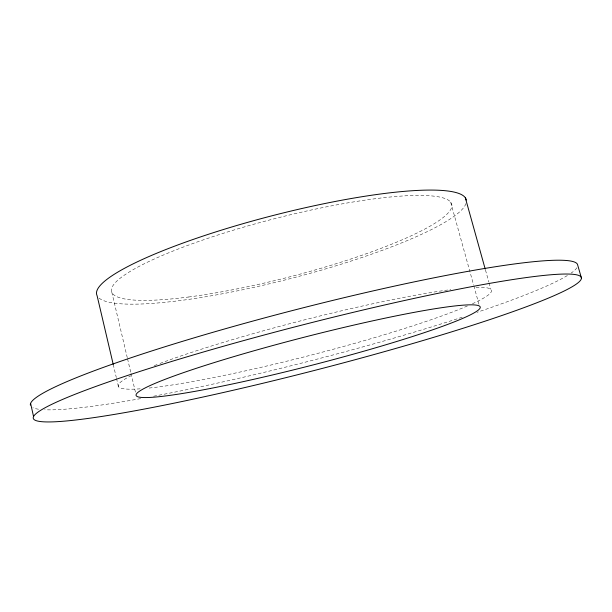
<?xml version="1.0" encoding="UTF-8"?>
<svg xmlns="http://www.w3.org/2000/svg" width="612" height="612" viewBox="0 0 612 612"><rect width="100%" height="100%" fill="white"/><g stroke="black" fill="none" stroke-linecap="round" stroke-linejoin="round"><path stroke-width="0.46" stroke-dasharray="3.06 2.29" d="M485.5 270.091L488.82 282.002M489.072 282.912L490.862 289.323M450.646 202.121L473.589 284.924M473.841 285.85L478.944 304.248M111.797 292.199L127.311 357.806M127.533 358.731L130.807 372.586M131.029 373.511L135.619 392.919M113.235 364.454L116.295 377.474M116.517 378.4L118.476 386.769M465.984 203.513A190.76 32.711 -14.4 0 1 288.543 279.08A190.76 32.711 -14.4 0 1 98.433 297.508M476.037 287.326A192.711 17.886 -14.4 0 1 472.464 303.736M467.446 305.954A192.711 17.886 -14.4 0 1 147.301 388.23M140.14 388.834A192.711 17.886 -14.4 0 1 130.869 375.806M154.232 365.655A192.711 17.886 -14.4 0 1 159.028 363.811M160.015 363.436A192.711 17.886 -14.4 0 1 450.769 289.606M576.917 267.719A282.484 26.607 -14.4 0 1 571.134 273.09M567.362 275.538A282.484 26.607 -14.4 0 1 476.939 312.342M462.182 317.223A282.484 26.607 -14.4 0 1 153.352 396.278M140.653 398.619A282.484 26.607 -14.4 0 1 44.653 409.765M38.502 409.221A282.484 26.607 -14.4 0 1 32.834 407.707M188.534 297.011A175.583 30.049 -14.4 0 0 451.625 207.33A175.583 30.049 -14.4 0 0 204.806 239.353A175.583 30.049 -14.4 0 0 188.534 297.011"/><path stroke-width="0.92" d="M581.4 277.909A282.889 23.524 -14.4 0 0 168.132 362.541A282.889 23.524 -14.4 0 0 172.523 403.484A282.889 23.524 -14.4 0 0 581.4 277.909L577.69 265.095A282.484 26.607 -14.4 0 0 300.041 308.593A282.484 26.607 -14.4 0 0 30.378 405.09M465.319 197.745L485.239 269.181M113.235 364.454L97.079 295.642A190.76 32.711 -14.4 0 1 271.177 215.99A190.76 32.711 -14.4 0 1 466.306 200.063M30.6 403.384L33.576 416.634M210.528 388.436A177.618 14.527 -14.4 0 0 479.701 308.662A177.618 14.527 -14.4 0 0 234.297 356.482A177.618 14.527 -14.4 0 0 210.528 388.436"/></g></svg>
